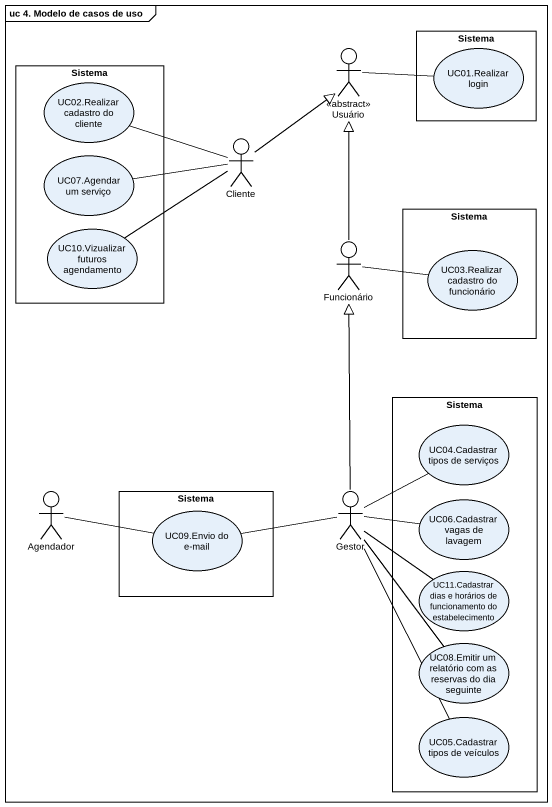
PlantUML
@startuml
mainframe uc 4. Modelo de casos de uso
actor Usuário <<abstract>>
rectangle Sistema {
  usecase "UC01.Realizar login" as UC01_Realizar_login
}
rectangle "Sistema" as Sistema_2 {
  usecase "UC02.Realizar cadastro do cliente" as UC02_Realizar_cadastro_do
  usecase "UC07.Agendar um serviço" as UC07_Agendar_um_serviço
  usecase "UC10.Vizualizar futuros agendamento" as UC10_Vizualizar_futuros
}
actor Cliente
rectangle "Sistema" as Sistema_3 {
  usecase "UC03.Realizar cadastro do funcionário" as UC03_Realizar_cadastro_do
}
actor Funcionário
rectangle "Sistema" as Sistema_4 {
  usecase "UC04.Cadastrar tipos de serviços" as UC04_Cadastrar_tipos_de
  usecase "UC06.Cadastrar vagas de lavagem" as UC06_Cadastrar_vagas_de
  usecase "UC11.Cadastrar dias e horários de funcionamento do estabelecimento" as UC11_Cadastrar_dias_e
  usecase "UC08.Emitir um relatório com as reservas do dia seguinte" as UC08_Emitir_um_relatório
  usecase "UC05.Cadastrar tipos de veículos" as UC05_Cadastrar_tipos_de
}
actor Agendador
rectangle "Sistema" as Sistema_5 {
  usecase "UC09.Envio do e-mail" as UC09_Envio_do_e_mail
}
actor Gestor
Usuário -right- UC01_Realizar_login
Cliente -up-|> Usuário
Cliente -left- UC02_Realizar_cadastro_do
Cliente -left- UC07_Agendar_um_serviço
Cliente -left- UC10_Vizualizar_futuros
Funcionário -up-|> Usuário
Funcionário -right- UC03_Realizar_cadastro_do
Agendador -right- UC09_Envio_do_e_mail
Gestor -up-|> Funcionário
Gestor -up- UC04_Cadastrar_tipos_de
Gestor -left- UC09_Envio_do_e_mail
Gestor -right- UC06_Cadastrar_vagas_de
Gestor -- UC11_Cadastrar_dias_e
Gestor -- UC08_Emitir_um_relatório
Gestor -- UC05_Cadastrar_tipos_de
@enduml
